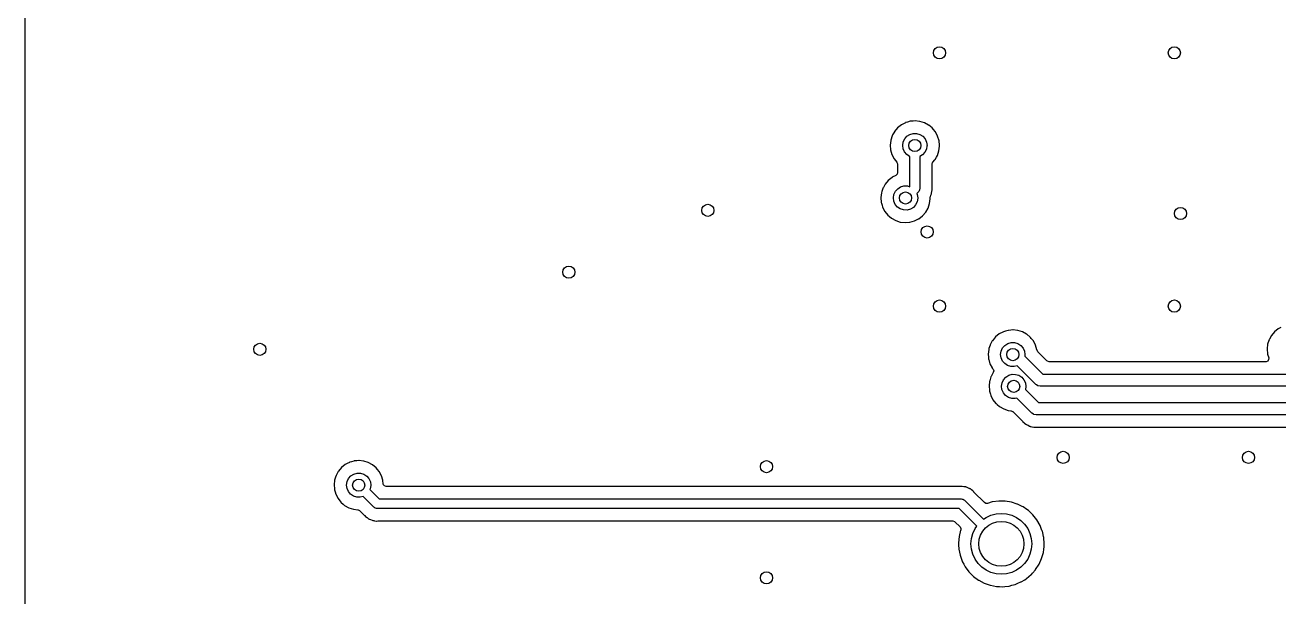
# Model space of a CAD drawing. Extents: x 41 to 172, y -238 to -26.
# Drawn here: x 41.1 to 92.7, y -106.7 to -83.2 of the extents above; entities that cross this region are included whole.
import ezdxf

# ---------------------------------------------------------------- set-up
doc = ezdxf.new("R2010")
doc.units = 0
doc.layers.add('BLACK', color=7, linetype='CONTINUOUS')

msp = doc.modelspace()

# ---------------------------------------------------------------- linework, layer by layer
at = {"layer": 'BLACK', "linetype": 'CONTINUOUS'}
for p, q in [((41.1485, -238.125), (41.1485, -26.0345)), ((76.8849, -87.5709), (76.8105, -87.7061)), ((76.8878, -87.5655), (76.8849, -87.5709)), ((76.8849, -87.5709), (76.8849, -87.5709)), ((77.015, -87.414), (76.8878, -87.5655)), ((77.1691, -87.29), (77.015, -87.414)), ((77.2793, -87.2324), (77.1691, -87.29)), ((77.3389, -87.2013), (77.2793, -87.2324)), ((77.3444, -87.1984), (77.3389, -87.2013)), ((77.3389, -87.2013), (77.3389, -87.2013)), ((77.4231, -87.1752), (77.3444, -87.1984)), ((77.5282, -87.1443), (77.4231, -87.1752)), ((77.5341, -87.1426), (77.5282, -87.1443)), ((77.5282, -87.1443), (77.5282, -87.1443)), ((77.5402, -87.142), (77.5341, -87.1426)), ((77.5403, -87.142), (77.5402, -87.142)), ((77.6486, -87.1322), (77.5403, -87.142)), ((77.7311, -87.1246), (77.6486, -87.1322)), ((77.7372, -87.1253), (77.7311, -87.1246)), ((77.9216, -87.1447), (77.7372, -87.1253)), ((77.7372, -87.1253), (77.7372, -87.1253)), ((77.9278, -87.1453), (77.9216, -87.1447)), ((77.9216, -87.1447), (77.9216, -87.1447)), ((78.1167, -87.2038), (77.9278, -87.1453)), ((78.2907, -87.2979), (78.1167, -87.2038)), ((78.2954, -87.3018), (78.2907, -87.2979)), ((78.4367, -87.4187), (78.2954, -87.3018)), ((78.2954, -87.3018), (78.2954, -87.3018)), ((78.4431, -87.4239), (78.4367, -87.4187)), ((78.447, -87.4287), (78.4431, -87.4239)), ((78.4736, -87.4614), (78.447, -87.4287)), ((78.447, -87.4287), (78.447, -87.4287)), ((78.5681, -87.5772), (78.4736, -87.4614)), ((78.6609, -87.7518), (78.5681, -87.5772)), ((76.7328, -87.9273), (76.7107, -88.1239)), ((76.7107, -88.1239), (76.7273, -88.3209)), ((76.7346, -87.9214), (76.7328, -87.9273)), ((76.7907, -87.7447), (76.7346, -87.9214)), ((76.7926, -87.7388), (76.7907, -87.7447)), ((76.7907, -87.7447), (76.7907, -87.7447)), ((76.8105, -87.7061), (76.7926, -87.7388)), ((77.224, -88.1319), (77.2458, -87.9918)), ((77.2424, -88.2725), (77.224, -88.1319)), ((77.2458, -87.9918), (77.3061, -87.8635)), ((77.3061, -87.8635), (77.3999, -87.7572)), ((77.3999, -87.7572), (77.5198, -87.6816)), ((77.5198, -87.6816), (77.6561, -87.6426)), ((77.6561, -87.6426), (77.7979, -87.6435)), ((77.7979, -87.6435), (77.9337, -87.6841)), ((77.9337, -87.6841), (78.0527, -87.7612)), ((78.0527, -87.7612), (78.1452, -87.8686)), ((78.1452, -87.8686), (78.2039, -87.9977)), ((78.2039, -87.9977), (78.224, -88.138)), ((78.7181, -87.9412), (78.6609, -87.7518)), ((78.736, -88.1239), (78.7181, -87.9412)), ((78.7374, -88.138), (78.736, -88.1239)), ((76.7273, -88.3209), (76.7818, -88.511)), ((76.7818, -88.511), (76.8722, -88.687)), ((77.2995, -88.4022), (77.2424, -88.2725)), ((77.3907, -88.5107), (77.2995, -88.4022)), ((77.5087, -88.5893), (77.3907, -88.5107)), ((77.524, -88.5941), (77.5087, -88.5893)), ((77.524, -89.8332), (77.524, -88.5941)), ((78.0434, -88.5227), (77.924, -88.596)), ((77.924, -88.596), (77.924, -89.9163)), ((78.1385, -88.4176), (78.0434, -88.5227)), ((78.2003, -88.29), (78.1385, -88.4176)), ((78.2239, -88.1502), (78.2003, -88.29)), ((78.224, -88.138), (78.2239, -88.1502)), ((78.5551, -88.7168), (78.6114, -88.6178)), ((78.6114, -88.6178), (78.6498, -88.5502)), ((78.6498, -88.5502), (78.7122, -88.3625)), ((78.7122, -88.3625), (78.737, -88.1663)), ((78.737, -88.1663), (78.7372, -88.1518)), ((78.7372, -88.1518), (78.7373, -88.1415)), ((78.7373, -88.1415), (78.7374, -88.138)), ((78.7373, -88.1415), (78.7373, -88.1415)), ((76.8722, -88.687), (76.9818, -88.8252)), ((76.9818, -88.8252), (76.9882, -88.8334)), ((76.9882, -88.8334), (77.0149, -88.8992)), ((77.0149, -88.8992), (77.0155, -88.9117)), ((77.0155, -88.9117), (77.0155, -89.2539)), ((78.4325, -88.9075), (78.4525, -88.8394)), ((78.4325, -89.8914), (78.4325, -88.9075)), ((78.4525, -88.8394), (78.4631, -88.8252)), ((78.4631, -88.8252), (78.5481, -88.7268)), ((78.5481, -88.7268), (78.5521, -88.7221)), ((78.5481, -88.7268), (78.5481, -88.7268)), ((78.5521, -88.7221), (78.5551, -88.7168)), ((76.634, -89.573), (76.5068, -89.7245)), ((76.7881, -89.449), (76.634, -89.573)), ((76.7936, -89.4462), (76.7881, -89.449)), ((76.9479, -89.3655), (76.7936, -89.4462)), ((76.7936, -89.4462), (76.7936, -89.4462)), ((76.9955, -89.322), (76.9479, -89.3655)), ((77.0155, -89.2539), (76.9955, -89.322)), ((76.3518, -90.0863), (76.3297, -90.2829)), ((76.3687, -90.0329), (76.3518, -90.0863)), ((76.4097, -89.9037), (76.3687, -90.0329)), ((76.4116, -89.8978), (76.4097, -89.9037)), ((76.4097, -89.9037), (76.4097, -89.9037)), ((76.4325, -89.8598), (76.4116, -89.8978)), ((76.5039, -89.7299), (76.4325, -89.8598)), ((76.5068, -89.7245), (76.5039, -89.7299)), ((76.5039, -89.7299), (76.5039, -89.7299)), ((76.843, -90.2909), (76.8648, -90.1508)), ((76.8648, -90.1508), (76.9251, -90.0225)), ((76.9251, -90.0225), (77.0189, -89.9162)), ((77.0189, -89.9162), (77.1388, -89.8406)), ((77.1388, -89.8406), (77.2751, -89.8016)), ((77.2751, -89.8016), (77.4169, -89.8025)), ((77.4169, -89.8025), (77.523, -89.8342)), ((77.523, -89.8342), (77.524, -89.8332)), ((77.8654, -90.0574), (77.8052, -90.1177)), ((77.8052, -90.1177), (77.8229, -90.1567)), ((77.8229, -90.1567), (77.843, -90.297)), ((77.8832, -90.0291), (77.8654, -90.0574)), ((77.9041, -90.003), (77.8832, -90.0291)), ((77.9066, -89.9918), (77.9041, -90.003)), ((77.9128, -89.9821), (77.9066, -89.9918)), ((77.9165, -89.9489), (77.9128, -89.9821)), ((77.924, -89.9163), (77.9165, -89.9489)), ((78.3632, -90.227), (78.3762, -90.1937)), ((78.3762, -90.1937), (78.3788, -90.1876)), ((78.3788, -90.1876), (78.3942, -90.1534)), ((78.3942, -90.1534), (78.405, -90.1294)), ((78.405, -90.1294), (78.4064, -90.122)), ((78.4064, -90.122), (78.4072, -90.1194)), ((78.4072, -90.1194), (78.4119, -90.1032)), ((78.4119, -90.1032), (78.4125, -90.1006)), ((78.4125, -90.1006), (78.4153, -90.0935)), ((78.4153, -90.0935), (78.4236, -90.0301)), ((78.4236, -90.0301), (78.4247, -90.0236)), ((78.4247, -90.0236), (78.4349, -89.9683)), ((78.4327, -89.8986), (78.4325, -89.8914)), ((78.4363, -89.9608), (78.4327, -89.8986)), ((78.4349, -89.9683), (78.4363, -89.9608)), ((76.3297, -90.2829), (76.3309, -90.297)), ((76.3309, -90.297), (76.3456, -90.4722)), ((76.3456, -90.4722), (76.3463, -90.4799)), ((76.3463, -90.4799), (76.353, -90.5033)), ((76.353, -90.5033), (76.3795, -90.5959)), ((76.3795, -90.5959), (76.4008, -90.67)), ((76.4008, -90.67), (76.4912, -90.846)), ((76.8614, -90.4315), (76.843, -90.2909)), ((76.9185, -90.5612), (76.8614, -90.4315)), ((77.0097, -90.6697), (76.9185, -90.5612)), ((77.1277, -90.7483), (77.0097, -90.6697)), ((77.6624, -90.6817), (77.5416, -90.7559)), ((77.7575, -90.5766), (77.6624, -90.6817)), ((77.8193, -90.449), (77.7575, -90.5766)), ((77.8429, -90.3092), (77.8193, -90.449)), ((77.843, -90.297), (77.8429, -90.3092)), ((78.1711, -90.8811), (78.2688, -90.7092)), ((78.2688, -90.7092), (78.3312, -90.5215)), ((78.3312, -90.5215), (78.356, -90.3253)), ((78.3552, -90.2851), (78.3632, -90.227)), ((78.3564, -90.297), (78.3552, -90.2851)), ((78.356, -90.3253), (78.3564, -90.297)), ((76.4912, -90.846), (76.614, -91.001)), ((76.614, -91.001), (76.6187, -91.0049)), ((76.6187, -91.0049), (76.6187, -91.0049)), ((76.6187, -91.0049), (76.6762, -91.0538)), ((76.6762, -91.0538), (76.7647, -91.1291)), ((76.7647, -91.1291), (76.9373, -91.2256)), ((76.9373, -91.2256), (77.1254, -91.2867)), ((77.2631, -90.7906), (77.1277, -90.7483)), ((77.4048, -90.7932), (77.2631, -90.7906)), ((77.5416, -90.7559), (77.4048, -90.7932)), ((77.715, -91.239), (77.8805, -91.1554)), ((77.8805, -91.1554), (77.886, -91.1526)), ((77.8805, -91.1554), (77.8805, -91.1554)), ((77.886, -91.1526), (78.0418, -91.0309)), ((78.0418, -91.0309), (78.1711, -90.8811)), ((77.1254, -91.2867), (77.3218, -91.3102)), ((77.3218, -91.3102), (77.3279, -91.3097)), ((77.3279, -91.3097), (77.5128, -91.2955)), ((77.3279, -91.3097), (77.3279, -91.3097)), ((77.5128, -91.2955), (77.519, -91.295)), ((77.5128, -91.2955), (77.5128, -91.2955)), ((77.519, -91.295), (77.7095, -91.2418)), ((77.7095, -91.2418), (77.715, -91.239)), ((77.715, -91.239), (77.715, -91.239)), ((81.3477, -95.8107), (81.1967, -95.8896)), ((81.3665, -95.8009), (81.3477, -95.8107)), ((81.372, -95.798), (81.3665, -95.8009)), ((81.3665, -95.8009), (81.3665, -95.8009)), ((81.4507, -95.7749), (81.372, -95.798)), ((81.5558, -95.7439), (81.4507, -95.7749)), ((81.5617, -95.7422), (81.5558, -95.7439)), ((81.5558, -95.7439), (81.5558, -95.7439)), ((81.5678, -95.7416), (81.5617, -95.7422)), ((81.5679, -95.7416), (81.5678, -95.7416)), ((81.6762, -95.7318), (81.5679, -95.7416)), ((81.7587, -95.7242), (81.6762, -95.7318)), ((81.7648, -95.7249), (81.7587, -95.7242)), ((81.9492, -95.7443), (81.7648, -95.7249)), ((81.7648, -95.7249), (81.7648, -95.7249)), ((81.9554, -95.7449), (81.9492, -95.7443)), ((81.9492, -95.7443), (81.9492, -95.7443)), ((82.1443, -95.8034), (81.9554, -95.7449)), ((82.3183, -95.8975), (82.1443, -95.8034)), ((92.509, -95.796), (92.3818, -95.9475)), ((92.6631, -95.672), (92.509, -95.796)), ((92.7682, -95.6171), (92.6631, -95.672)), ((80.8183, -96.3443), (80.7719, -96.4905)), ((80.8202, -96.3384), (80.8183, -96.3443)), ((80.8183, -96.3443), (80.8183, -96.3443)), ((80.909, -96.1768), (80.8202, -96.3384)), ((80.9125, -96.1705), (80.909, -96.1768)), ((80.9154, -96.1651), (80.9125, -96.1705)), ((80.9125, -96.1705), (80.9125, -96.1705)), ((81.0426, -96.0136), (80.9154, -96.1651)), ((81.1967, -95.8896), (81.0426, -96.0136)), ((81.3337, -96.4631), (81.4275, -96.3568)), ((81.4275, -96.3568), (81.5474, -96.2812)), ((81.5474, -96.2812), (81.6837, -96.2422)), ((81.6837, -96.2422), (81.8255, -96.2431)), ((81.8255, -96.2431), (81.9613, -96.2837)), ((81.9613, -96.2837), (82.0803, -96.3608)), ((82.0803, -96.3608), (82.1728, -96.4682)), ((82.323, -95.9014), (82.3183, -95.8975)), ((82.4643, -96.0183), (82.323, -95.9014)), ((82.323, -95.9014), (82.323, -95.9014)), ((82.4707, -96.0235), (82.4643, -96.0183)), ((82.4746, -96.0283), (82.4707, -96.0235)), ((82.5079, -96.0692), (82.4746, -96.0283)), ((82.4746, -96.0283), (82.4746, -96.0283)), ((82.5957, -96.1768), (82.5079, -96.0692)), ((82.6885, -96.3514), (82.5957, -96.1768)), ((82.7457, -96.5408), (82.6885, -96.3514)), ((92.2268, -96.3093), (92.2047, -96.5059)), ((92.2394, -96.2695), (92.2268, -96.3093)), ((92.2847, -96.1267), (92.2394, -96.2695)), ((92.2866, -96.1208), (92.2847, -96.1267)), ((92.2847, -96.1267), (92.2847, -96.1267)), ((92.3001, -96.0962), (92.2866, -96.1208)), ((92.3789, -95.9529), (92.3001, -96.0962)), ((92.3818, -95.9475), (92.3789, -95.9529)), ((92.3789, -95.9529), (92.3789, -95.9529)), ((80.7604, -96.5269), (80.7383, -96.7235)), ((80.7383, -96.7235), (80.7388, -96.7296)), ((80.7388, -96.7296), (80.7472, -96.829)), ((80.7472, -96.829), (80.7549, -96.9205)), ((80.7719, -96.4905), (80.7604, -96.5269)), ((81.2516, -96.7315), (81.2734, -96.5914)), ((81.27, -96.8721), (81.2516, -96.7315)), ((81.3271, -97.0018), (81.27, -96.8721)), ((81.2734, -96.5914), (81.3337, -96.4631)), ((82.1728, -96.4682), (82.2315, -96.5973)), ((82.2315, -96.5973), (82.2516, -96.7376)), ((82.2515, -96.7498), (82.2426, -96.8023)), ((82.2426, -96.8023), (82.9803, -97.54)), ((82.2516, -96.7376), (82.2515, -96.7498)), ((82.7463, -96.5469), (82.7457, -96.5408)), ((82.7465, -96.5479), (82.7463, -96.5469)), ((82.7485, -96.5607), (82.7465, -96.5479)), ((82.7825, -96.623), (82.7485, -96.5607)), ((83.1541, -96.9946), (82.7825, -96.623)), ((92.2047, -96.5059), (92.2077, -96.5408)), ((92.2077, -96.5408), (92.2196, -96.6835)), ((92.2196, -96.6835), (92.2213, -96.7029)), ((92.2213, -96.7029), (92.2272, -96.7235)), ((92.2272, -96.7235), (92.2694, -96.8708)), ((92.2694, -96.8708), (92.2689, -96.9418)), ((80.7549, -96.9205), (80.761, -96.9419)), ((80.761, -96.9419), (80.7971, -97.0679)), ((80.7971, -97.0679), (80.8094, -97.1107)), ((80.8094, -97.1107), (80.8998, -97.2866)), ((80.8998, -97.2866), (80.9036, -97.2914)), ((80.9036, -97.2914), (80.9386, -97.3355)), ((80.9386, -97.3355), (80.9652, -97.4013)), ((80.9652, -97.4013), (80.9502, -97.4744)), ((81.4183, -97.1103), (81.3271, -97.0018)), ((81.5363, -97.1889), (81.4183, -97.1103)), ((81.6717, -97.2312), (81.5363, -97.1889)), ((81.8134, -97.2338), (81.6717, -97.2312)), ((81.9341, -97.2009), (81.8134, -97.2338)), ((82.7, -97.9668), (81.9341, -97.2009)), ((83.175, -97.0115), (83.1541, -96.9946)), ((83.2432, -97.0315), (83.175, -97.0115)), ((92.1483, -97.0315), (83.2432, -97.0315)), ((92.1654, -97.0303), (92.1483, -97.0315)), ((92.2302, -97.0012), (92.1654, -97.0303)), ((92.2689, -96.9418), (92.2302, -97.0012)), ((80.7968, -97.8333), (80.7747, -98.0299)), ((80.803, -97.8138), (80.7968, -97.8333)), ((80.8547, -97.6507), (80.803, -97.8138)), ((80.8566, -97.6448), (80.8547, -97.6507)), ((80.8547, -97.6507), (80.8547, -97.6507)), ((80.9502, -97.4744), (80.8566, -97.6448)), ((81.288, -98.0379), (81.3098, -97.8978)), ((81.3098, -97.8978), (81.3701, -97.7695)), ((81.3701, -97.7695), (81.4639, -97.6632)), ((81.4639, -97.6632), (81.5838, -97.5876)), ((81.5838, -97.5876), (81.7201, -97.5486)), ((81.7201, -97.5486), (81.8619, -97.5495)), ((81.8619, -97.5495), (81.9977, -97.5901)), ((81.9977, -97.5901), (82.1167, -97.6672)), ((82.1167, -97.6672), (82.2092, -97.7746)), ((82.2092, -97.7746), (82.2679, -97.9037)), ((82.2679, -97.9037), (82.288, -98.044)), ((82.9803, -97.54), (127.88, -97.54)), ((80.7747, -98.0299), (80.7752, -98.036)), ((80.7752, -98.036), (80.789, -98.1995)), ((80.789, -98.1995), (80.7913, -98.2269)), ((80.7913, -98.2269), (80.7965, -98.2452)), ((80.7965, -98.2452), (80.8296, -98.3608)), ((80.8296, -98.3608), (80.8458, -98.417)), ((80.8458, -98.417), (80.9362, -98.593)), ((81.3064, -98.1785), (81.288, -98.0379)), ((81.3635, -98.3082), (81.3064, -98.1785)), ((81.4547, -98.4167), (81.3635, -98.3082)), ((81.5727, -98.4953), (81.4547, -98.4167)), ((82.2879, -98.0562), (82.2685, -98.171)), ((82.2685, -98.171), (82.8111, -98.7136)), ((82.288, -98.044), (82.2879, -98.0562)), ((82.7209, -97.9807), (82.7, -97.9668)), ((82.7, -97.9668), (82.7, -97.9668)), ((82.7811, -98.021), (82.7209, -97.9807)), ((82.8768, -98.04), (82.7811, -98.021)), ((127.609, -98.04), (82.8768, -98.04)), ((82.8768, -98.04), (82.8768, -98.04)), ((80.9362, -98.593), (81.059, -98.748)), ((81.059, -98.748), (81.0637, -98.7519)), ((81.0637, -98.7519), (81.0637, -98.7519)), ((81.0637, -98.7519), (81.1139, -98.7947)), ((81.1139, -98.7947), (81.2096, -98.8761)), ((81.2096, -98.8761), (81.3823, -98.9726)), ((81.7081, -98.5376), (81.5727, -98.4953)), ((81.8498, -98.5402), (81.7081, -98.5376)), ((81.9133, -98.5229), (81.8498, -98.5402)), ((82.5308, -99.1403), (81.9133, -98.5229)), ((82.8111, -98.7136), (130.831, -98.7136)), ((81.3823, -98.9726), (81.3882, -98.9745)), ((81.3882, -98.9745), (81.5645, -99.0318)), ((81.5645, -99.0318), (81.5645, -99.0318)), ((81.5645, -99.0318), (81.5704, -99.0337)), ((81.5704, -99.0337), (81.6645, -99.045)), ((81.6645, -99.045), (81.68, -99.0468)), ((81.68, -99.0468), (81.7452, -99.0747)), ((81.7452, -99.0747), (81.7541, -99.0828)), ((81.7541, -99.0828), (82.1238, -99.4525)), ((82.1238, -99.4525), (82.1362, -99.4669)), ((82.1362, -99.4669), (82.1447, -99.4785)), ((82.6062, -99.1907), (82.5308, -99.1403)), ((82.5308, -99.1403), (82.5308, -99.1403)), ((82.6119, -99.1945), (82.6062, -99.1907)), ((82.7076, -99.2136), (82.6119, -99.1945)), ((131.037, -99.2136), (82.7076, -99.2136)), ((82.7076, -99.2136), (82.7076, -99.2136)), ((82.1447, -99.4785), (82.1447, -99.4785)), ((82.1447, -99.4785), (82.1491, -99.4844)), ((82.1491, -99.4844), (82.1546, -99.4891)), ((82.1546, -99.4891), (82.1546, -99.4891)), ((82.1546, -99.4891), (82.1893, -99.5186)), ((82.1893, -99.5186), (82.1969, -99.5255)), ((82.1969, -99.5255), (82.2025, -99.5312)), ((82.2025, -99.5312), (82.2054, -99.5335)), ((82.2054, -99.5335), (82.2054, -99.5335)), ((82.2054, -99.5335), (82.2248, -99.5489)), ((82.2248, -99.5489), (82.2282, -99.5516)), ((82.2282, -99.5516), (82.2839, -99.5989)), ((82.2839, -99.5989), (82.2904, -99.6022)), ((82.2904, -99.6022), (82.2954, -99.6056)), ((82.2954, -99.6056), (82.3005, -99.6088)), ((82.3005, -99.6088), (82.3063, -99.6133)), ((82.3063, -99.6133), (82.3129, -99.6164)), ((82.3129, -99.6164), (82.3129, -99.6164)), ((82.3129, -99.6164), (82.3724, -99.6442)), ((82.3724, -99.6442), (82.3763, -99.6461)), ((82.3763, -99.6461), (82.4414, -99.6793)), ((82.4414, -99.6793), (82.4485, -99.6811)), ((82.4485, -99.6811), (82.4541, -99.6832)), ((82.4541, -99.6832), (82.4599, -99.6851)), ((82.4599, -99.6851), (82.4665, -99.6882)), ((82.4665, -99.6882), (82.538, -99.7031)), ((82.538, -99.7031), (82.5423, -99.704)), ((82.5423, -99.704), (82.6132, -99.7214)), ((82.6132, -99.7214), (82.6188, -99.7217)), ((82.6188, -99.7217), (82.6188, -99.7217)), ((82.6188, -99.7217), (82.6243, -99.7221)), ((82.6243, -99.7221), (82.6243, -99.7221)), ((82.6243, -99.7221), (82.6283, -99.7223)), ((82.6283, -99.7223), (82.6325, -99.7227)), ((82.6325, -99.7227), (82.6397, -99.7242)), ((82.6397, -99.7242), (82.7171, -99.7221)), ((82.7171, -99.7221), (82.7205, -99.7221)), ((82.7205, -99.7221), (130.859, -99.7221)), ((54.0278, -101.535), (54.0249, -101.541)), ((54.155, -101.384), (54.0278, -101.535)), ((54.3091, -101.26), (54.155, -101.384)), ((54.3881, -101.219), (54.3091, -101.26)), ((54.4789, -101.171), (54.3881, -101.219)), ((54.4844, -101.168), (54.4789, -101.171)), ((54.4789, -101.171), (54.4789, -101.171)), ((54.5631, -101.145), (54.4844, -101.168)), ((54.6682, -101.114), (54.5631, -101.145)), ((54.6741, -101.113), (54.6682, -101.114)), ((54.6682, -101.114), (54.6682, -101.114)), ((54.6802, -101.112), (54.6741, -101.113)), ((54.6803, -101.112), (54.6802, -101.112)), ((54.7886, -101.102), (54.6803, -101.112)), ((54.8711, -101.095), (54.7886, -101.102)), ((54.8772, -101.095), (54.8711, -101.095)), ((55.0616, -101.115), (54.8772, -101.095)), ((54.8772, -101.095), (54.8772, -101.095)), ((55.0678, -101.115), (55.0616, -101.115)), ((55.0616, -101.115), (55.0616, -101.115)), ((55.2567, -101.174), (55.0678, -101.115)), ((55.4307, -101.268), (55.2567, -101.174)), ((55.4354, -101.272), (55.4307, -101.268)), ((55.5767, -101.389), (55.4354, -101.272)), ((55.4354, -101.272), (55.4354, -101.272)), ((55.5831, -101.394), (55.5767, -101.389)), ((55.587, -101.399), (55.5831, -101.394)), ((55.6377, -101.461), (55.587, -101.399)), ((55.587, -101.399), (55.587, -101.399)), ((55.7081, -101.547), (55.6377, -101.461)), ((53.8728, -101.897), (53.8507, -102.094)), ((53.9119, -101.774), (53.8728, -101.897)), ((53.9307, -101.715), (53.9119, -101.774)), ((53.9326, -101.709), (53.9307, -101.715)), ((53.9307, -101.715), (53.9307, -101.715)), ((53.9762, -101.629), (53.9326, -101.709)), ((54.0249, -101.541), (53.9762, -101.629)), ((54.0249, -101.541), (54.0249, -101.541)), ((54.364, -102.102), (54.3858, -101.962)), ((54.3858, -101.962), (54.4461, -101.833)), ((54.4461, -101.833), (54.5399, -101.727)), ((54.5399, -101.727), (54.6598, -101.652)), ((54.6598, -101.652), (54.7961, -101.613)), ((54.7961, -101.613), (54.9379, -101.613)), ((54.9379, -101.613), (55.0737, -101.654)), ((55.0737, -101.654), (55.1927, -101.731)), ((55.1927, -101.731), (55.2852, -101.839)), ((55.2852, -101.839), (55.3439, -101.968)), ((55.3439, -101.968), (55.364, -102.108)), ((55.8009, -101.722), (55.7081, -101.547)), ((55.8027, -101.728), (55.8009, -101.722)), ((55.8547, -101.9), (55.8027, -101.728)), ((55.8581, -101.911), (55.8547, -101.9)), ((55.8587, -101.917), (55.8581, -101.911)), ((55.8715, -102.048), (55.8587, -101.917)), ((55.8823, -102.088), (55.8715, -102.048)), ((53.8507, -102.094), (53.8512, -102.1)), ((53.8512, -102.1), (53.8646, -102.26)), ((53.8646, -102.26), (53.8673, -102.291)), ((53.8673, -102.291), (53.8701, -102.301)), ((53.8701, -102.301), (53.8947, -102.386)), ((53.8947, -102.386), (53.9218, -102.481)), ((53.9218, -102.481), (54.0122, -102.657)), ((54.3824, -102.242), (54.364, -102.102)), ((54.4395, -102.372), (54.3824, -102.242)), ((54.5307, -102.481), (54.4395, -102.372)), ((54.6487, -102.559), (54.5307, -102.481)), ((54.7841, -102.602), (54.6487, -102.559)), ((55.3403, -102.26), (55.3268, -102.288)), ((55.3268, -102.288), (55.7088, -102.67)), ((55.3639, -102.12), (55.3403, -102.26)), ((55.364, -102.108), (55.3639, -102.12)), ((55.9288, -102.141), (55.8823, -102.088)), ((55.9969, -102.161), (55.9288, -102.141)), ((79.6054, -102.161), (55.9969, -102.161)), ((79.6126, -102.161), (79.6054, -102.161)), ((79.6672, -102.158), (79.6126, -102.161)), ((79.6748, -102.158), (79.6672, -102.158)), ((79.6672, -102.158), (79.6672, -102.158)), ((79.7376, -102.169), (79.6748, -102.158)), ((79.7441, -102.17), (79.7376, -102.169)), ((79.7703, -102.174), (79.7441, -102.17)), ((79.8, -102.178), (79.7703, -102.174)), ((79.8075, -102.179), (79.8, -102.178)), ((79.8, -102.178), (79.8, -102.178)), ((79.8146, -102.181), (79.8075, -102.179)), ((79.8172, -102.182), (79.8146, -102.181)), ((79.8334, -102.187), (79.8172, -102.182)), ((79.836, -102.188), (79.8334, -102.187)), ((79.8434, -102.189), (79.836, -102.188)), ((79.9017, -102.215), (79.8434, -102.189)), ((79.9077, -102.218), (79.9017, -102.215)), ((79.9602, -102.238), (79.9077, -102.218)), ((79.9673, -102.241), (79.9602, -102.238)), ((79.9602, -102.238), (79.9602, -102.238)), ((79.9735, -102.245), (79.9673, -102.241)), ((79.9758, -102.247), (79.9735, -102.245)), ((79.9905, -102.255), (79.9758, -102.247)), ((79.9928, -102.256), (79.9905, -102.255)), ((79.9997, -102.26), (79.9928, -102.256)), ((80.0057, -102.264), (79.9997, -102.26)), ((80.05, -102.299), (80.0057, -102.264)), ((80.0553, -102.303), (80.05, -102.299)), ((80.1076, -102.34), (80.0553, -102.303)), ((80.1452, -102.383), (80.1076, -102.34)), ((80.1456, -102.383), (80.1452, -102.383)), ((80.1514, -102.389), (80.1456, -102.383)), ((80.5847, -102.823), (80.1514, -102.389)), ((54.0122, -102.657), (54.135, -102.812)), ((54.135, -102.812), (54.1397, -102.816)), ((54.1397, -102.816), (54.1397, -102.816)), ((54.1397, -102.816), (54.2238, -102.888)), ((54.2238, -102.888), (54.2856, -102.94)), ((54.2856, -102.94), (54.4583, -103.037)), ((54.4583, -103.037), (54.6464, -103.098)), ((54.9258, -102.604), (54.7841, -102.602)), ((55.0449, -102.572), (54.9258, -102.604)), ((55.4846, -103.011), (55.0449, -102.572)), ((55.5129, -103.029), (55.4846, -103.011)), ((55.539, -103.05), (55.5129, -103.029)), ((55.5502, -103.053), (55.539, -103.05)), ((55.5599, -103.059), (55.5502, -103.053)), ((55.5931, -103.063), (55.5599, -103.059)), ((55.6257, -103.07), (55.5931, -103.063)), ((79.5472, -103.07), (55.6257, -103.07)), ((55.7088, -102.67), (79.6303, -102.67)), ((80.2694, -103.792), (79.5472, -103.07)), ((79.6303, -102.67), (79.6629, -102.677)), ((79.6629, -102.677), (79.6961, -102.681)), ((79.6961, -102.681), (79.7058, -102.687)), ((79.7058, -102.687), (79.717, -102.69)), ((79.717, -102.69), (79.7431, -102.711)), ((79.7431, -102.711), (79.7714, -102.729)), ((79.7714, -102.729), (80.5523, -103.509)), ((80.6381, -102.855), (80.5847, -102.823)), ((80.7091, -102.855), (80.6381, -102.855)), ((80.9089, -102.796), (80.7091, -102.855)), ((80.9134, -102.795), (80.9089, -102.796)), ((80.9089, -102.796), (80.9089, -102.796)), ((81.1723, -102.76), (80.9134, -102.795)), ((81.177, -102.76), (81.1723, -102.76)), ((81.3199, -102.762), (81.177, -102.76)), ((81.177, -102.76), (81.177, -102.76)), ((81.4337, -102.763), (81.3199, -102.762)), ((81.6917, -102.805), (81.4337, -102.763)), ((81.6961, -102.807), (81.6917, -102.805)), ((81.9328, -102.882), (81.6961, -102.807)), ((81.9406, -102.885), (81.9328, -102.882)), ((81.9448, -102.887), (81.9406, -102.885)), ((82.1346, -102.981), (81.9448, -102.887)), ((81.9448, -102.887), (81.9448, -102.887)), ((82.175, -103.001), (82.1346, -102.981)), ((82.331, -103.109), (82.175, -103.001)), ((54.6464, -103.098), (54.8234, -103.119)), ((54.8234, -103.119), (54.8363, -103.12)), ((54.8363, -103.12), (54.9015, -103.148)), ((54.9015, -103.148), (54.9104, -103.156)), ((54.9104, -103.156), (55.1045, -103.351)), ((55.1045, -103.351), (55.1104, -103.357)), ((55.1104, -103.357), (55.1484, -103.4)), ((55.1484, -103.4), (55.1781, -103.421)), ((55.1781, -103.421), (55.2007, -103.437)), ((55.2007, -103.437), (55.206, -103.441)), ((55.206, -103.441), (55.2563, -103.48)), ((55.2563, -103.48), (55.2632, -103.484)), ((55.2632, -103.484), (55.2655, -103.485)), ((55.2655, -103.485), (55.2802, -103.493)), ((55.2802, -103.493), (55.2825, -103.495)), ((55.2825, -103.495), (55.2887, -103.499)), ((55.2887, -103.499), (55.2958, -103.502)), ((55.2958, -103.502), (55.2958, -103.502)), ((55.2958, -103.502), (55.3483, -103.522)), ((55.3483, -103.522), (55.3543, -103.525)), ((55.3543, -103.525), (55.4126, -103.551)), ((55.4126, -103.551), (55.42, -103.552)), ((55.42, -103.552), (55.4226, -103.553)), ((55.4226, -103.553), (55.4388, -103.558)), ((55.4388, -103.558), (55.4414, -103.559)), ((55.4414, -103.559), (55.4485, -103.561)), ((55.4485, -103.561), (55.456, -103.562)), ((55.456, -103.562), (55.456, -103.562)), ((55.456, -103.562), (55.4887, -103.567)), ((55.4887, -103.567), (55.5119, -103.57)), ((55.5119, -103.57), (55.5184, -103.571)), ((55.5184, -103.571), (55.5812, -103.582)), ((55.5812, -103.582), (55.5888, -103.582)), ((55.5888, -103.582), (55.6434, -103.579)), ((55.5888, -103.582), (55.5888, -103.582)), ((55.6434, -103.579), (55.6507, -103.578)), ((55.6507, -103.578), (79.2843, -103.578)), ((79.2843, -103.578), (79.3525, -103.599)), ((79.3525, -103.599), (79.3734, -103.615)), ((80.5523, -103.509), (80.655, -103.437)), ((80.655, -103.437), (80.8525, -103.345)), ((80.8525, -103.345), (81.0629, -103.289)), ((81.0629, -103.289), (81.28, -103.27)), ((81.28, -103.27), (81.4971, -103.289)), ((81.4971, -103.289), (81.7075, -103.345)), ((81.7075, -103.345), (81.905, -103.437)), ((81.905, -103.437), (82.0835, -103.562)), ((82.0835, -103.562), (82.2376, -103.717)), ((82.3898, -103.15), (82.331, -103.109)), ((82.5801, -103.329), (82.3898, -103.15)), ((82.742, -103.534), (82.5801, -103.329)), ((82.8716, -103.761), (82.742, -103.534)), ((79.3734, -103.615), (79.5806, -103.823)), ((79.6077, -103.96), (79.5434, -104.214)), ((79.5806, -103.823), (79.6146, -103.885)), ((79.6095, -103.956), (79.6077, -103.96)), ((79.6146, -103.885), (79.6089, -103.951)), ((79.6089, -103.951), (79.611, -103.952)), ((79.611, -103.952), (79.6095, -103.956)), ((80.049, -104.303), (80.1054, -104.092)), ((80.1054, -104.092), (80.1975, -103.895)), ((80.1975, -103.895), (80.2694, -103.792)), ((82.2376, -103.717), (82.3625, -103.895)), ((82.3625, -103.895), (82.4546, -104.092)), ((82.4546, -104.092), (82.511, -104.303)), ((82.8733, -103.765), (82.8716, -103.761)), ((82.951, -103.965), (82.8733, -103.765)), ((82.8733, -103.765), (82.8733, -103.765)), ((82.9664, -104.004), (82.951, -103.965)), ((82.9809, -104.068), (82.9664, -104.004)), ((83.0148, -104.219), (82.9809, -104.068)), ((79.5434, -104.214), (79.5172, -104.474)), ((79.5172, -104.474), (79.5174, -104.479)), ((79.5174, -104.479), (79.5174, -104.479)), ((79.5174, -104.479), (79.5214, -104.561)), ((79.5214, -104.561), (79.5297, -104.735)), ((80.03, -104.52), (80.049, -104.303)), ((80.049, -104.737), (80.03, -104.52)), ((82.511, -104.303), (82.53, -104.52)), ((82.53, -104.52), (82.511, -104.737)), ((83.0241, -104.259), (83.0148, -104.219)), ((83.0434, -104.52), (83.0241, -104.259)), ((83.0365, -104.648), (83.0406, -104.615)), ((83.0406, -104.615), (83.041, -104.612)), ((83.0406, -104.615), (83.0406, -104.615)), ((83.041, -104.612), (83.0411, -104.609)), ((83.0411, -104.609), (83.0433, -104.523)), ((83.0433, -104.523), (83.0434, -104.52)), ((79.5297, -104.735), (79.5807, -104.991)), ((79.5807, -104.991), (79.669, -105.237)), ((80.1054, -104.948), (80.049, -104.737)), ((80.1975, -105.145), (80.1054, -104.948)), ((80.3224, -105.323), (80.1975, -105.145)), ((82.3625, -105.145), (82.2376, -105.323)), ((82.4546, -104.948), (82.3625, -105.145)), ((82.511, -104.737), (82.4546, -104.948)), ((82.8297, -105.361), (82.9371, -105.123)), ((82.9371, -105.123), (82.9491, -105.08)), ((82.9491, -105.08), (83.0068, -104.876)), ((83.0068, -104.876), (83.008, -104.872)), ((83.0068, -104.876), (83.0068, -104.876)), ((83.008, -104.872), (83.0248, -104.739)), ((83.0248, -104.739), (83.0365, -104.648)), ((79.669, -105.237), (79.6712, -105.241)), ((79.6712, -105.241), (79.7358, -105.361)), ((79.7358, -105.361), (79.7927, -105.467)), ((79.7927, -105.467), (79.7955, -105.471)), ((79.7955, -105.471), (79.7955, -105.471)), ((79.7955, -105.471), (79.9463, -105.673)), ((80.4765, -105.478), (80.3224, -105.323)), ((80.655, -105.603), (80.4765, -105.478)), ((80.8525, -105.695), (80.655, -105.603)), ((81.905, -105.603), (81.7075, -105.695)), ((82.0835, -105.478), (81.905, -105.603)), ((82.2376, -105.323), (82.0835, -105.478)), ((82.5656, -105.721), (82.6853, -105.585)), ((82.6853, -105.585), (82.6883, -105.581)), ((82.6853, -105.585), (82.6853, -105.585)), ((82.6883, -105.581), (82.8297, -105.361)), ((79.9463, -105.673), (79.9463, -105.673)), ((79.9463, -105.673), (79.9491, -105.677)), ((79.9491, -105.677), (79.9524, -105.68)), ((79.9524, -105.68), (79.9524, -105.68)), ((79.9524, -105.68), (80.1314, -105.858)), ((80.1314, -105.858), (80.1347, -105.861)), ((80.1347, -105.861), (80.1385, -105.864)), ((80.1385, -105.864), (80.1385, -105.864)), ((80.1385, -105.864), (80.3412, -106.012)), ((80.3412, -106.012), (80.3455, -106.015)), ((80.3455, -106.015), (80.3497, -106.018)), ((80.3497, -106.018), (80.3497, -106.018)), ((80.3497, -106.018), (80.5727, -106.135)), ((80.5727, -106.135), (80.5727, -106.135)), ((80.5727, -106.135), (80.5768, -106.137)), ((80.5768, -106.137), (80.8236, -106.223)), ((81.0629, -105.751), (80.8525, -105.695)), ((81.28, -105.77), (81.0629, -105.751)), ((81.4971, -105.751), (81.28, -105.77)), ((81.7075, -105.695), (81.4971, -105.751)), ((81.8541, -106.187), (81.9584, -106.143)), ((81.9584, -106.143), (82.0848, -106.088)), ((82.0848, -106.088), (82.0943, -106.084)), ((82.0943, -106.084), (82.2406, -105.994)), ((82.2406, -105.994), (82.3125, -105.949)), ((82.3125, -105.949), (82.3165, -105.947)), ((82.3125, -105.949), (82.3125, -105.949)), ((82.3165, -105.947), (82.3201, -105.944)), ((82.3201, -105.944), (82.5124, -105.781)), ((82.3201, -105.944), (82.3201, -105.944)), ((82.5124, -105.781), (82.516, -105.778)), ((82.5124, -105.781), (82.5124, -105.781)), ((82.516, -105.778), (82.5656, -105.721)), ((80.8236, -106.223), (80.8282, -106.224)), ((80.8282, -106.224), (81.0758, -106.271)), ((81.0758, -106.271), (81.0758, -106.271)), ((81.0758, -106.271), (81.0804, -106.272)), ((81.0804, -106.272), (81.211, -106.277)), ((81.211, -106.277), (81.3369, -106.282)), ((81.3369, -106.282), (81.3369, -106.282)), ((81.3369, -106.282), (81.3415, -106.282)), ((81.3415, -106.282), (81.421, -106.274)), ((81.421, -106.274), (81.5967, -106.254)), ((81.5967, -106.254), (81.5967, -106.254)), ((81.5967, -106.254), (81.6014, -106.254)), ((81.6014, -106.254), (81.7141, -106.224)), ((81.7141, -106.224), (81.8496, -106.189)), ((81.8496, -106.189), (81.8541, -106.187)), ((81.8496, -106.189), (81.8496, -106.189))]:
    msp.add_line(p, q, dxfattribs=at)
at = {"layer": 'BLACK'}
for centre, radius in [((78.74, -84.328), 0.25), ((88.392, -84.328), 0.25), ((77.724, -88.138), 0.25), ((77.343, -90.297), 0.25), ((69.215, -90.805), 0.25), ((88.646, -90.932), 0.25), ((78.232, -91.694), 0.25), ((63.5, -93.345), 0.25), ((78.74, -94.742), 0.25), ((88.392, -94.742), 0.25), ((50.8, -96.52), 0.25), ((81.7516, -96.7376), 0.25), ((81.788, -98.044), 0.25), ((83.82, -100.965), 0.25), ((91.44, -100.965), 0.25), ((71.628, -101.346), 0.25), ((54.864, -102.108), 0.25), ((81.28, -104.52), 0.925), ((71.628, -105.918), 0.25)]:
    msp.add_circle(centre, radius, dxfattribs=at)

doc.saveas('drawing.dxf')
